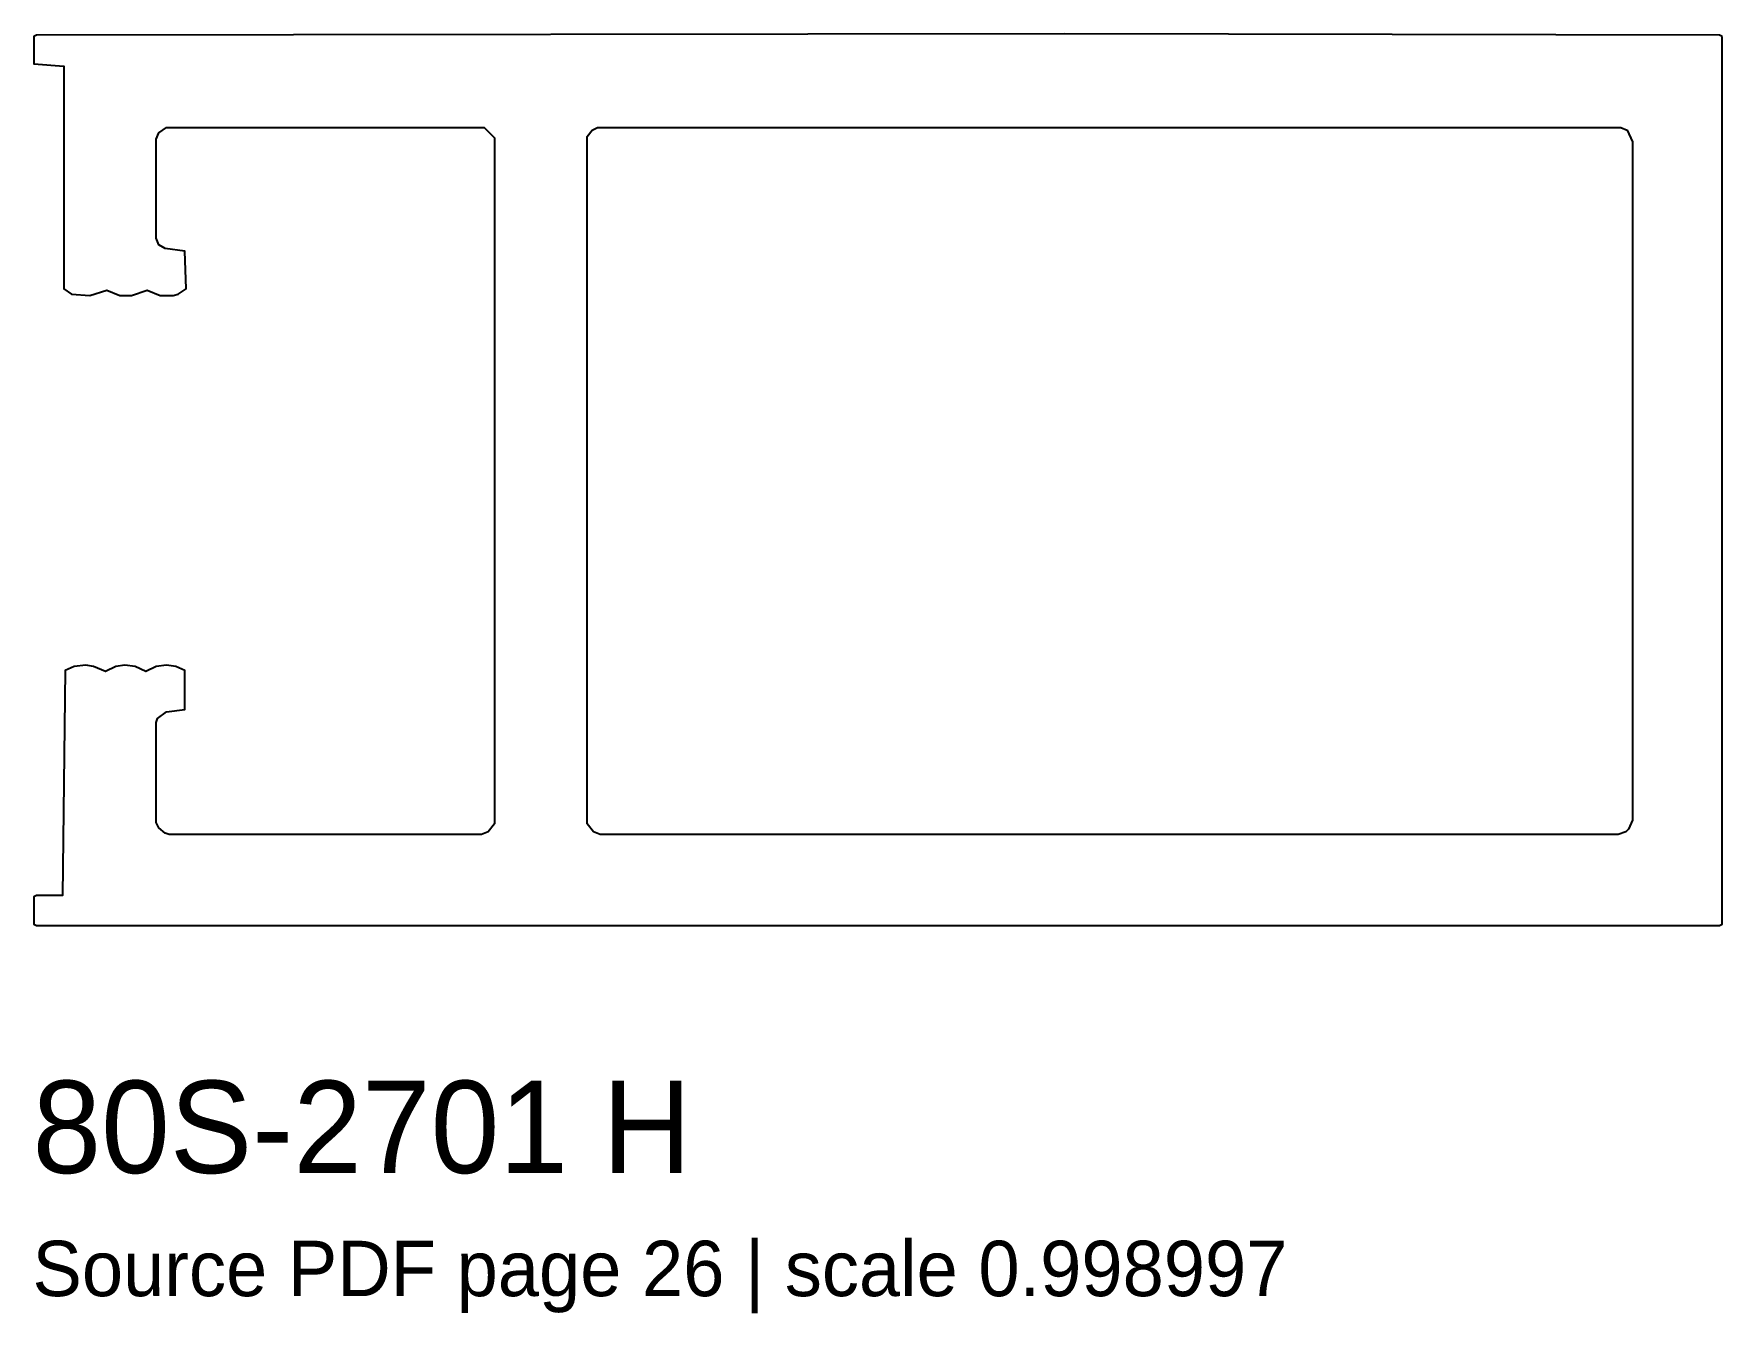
# Model space of a CAD drawing. Header units: millimetres. Extents: x 0 to 54.9, y -12.6 to 29.
import ezdxf

# ---------------------------------------------------------------- set-up
doc = ezdxf.new("R2010")
doc.units = ezdxf.units.MM
doc.layers.add('INFO', color=7, linetype='Continuous')
doc.layers.add('PROFILE', color=7, linetype='Continuous')

msp = doc.modelspace()

# ---------------------------------------------------------------- linework, layer by layer
at = {"layer": 'PROFILE'}
for points in [[(54.894, 28.927), (54.809, 28.969), (33.537, 29.012), (0.127, 28.969), (0.042, 28.927), (0.042, 28.039), (1.015, 27.954), (1.015, 20.723), (1.269, 20.553), (1.861, 20.511), (2.411, 20.68), (2.833, 20.511), (3.214, 20.511), (3.722, 20.68), (4.145, 20.511), (4.567, 20.511), (4.737, 20.553), (4.99, 20.723), (4.948, 21.949), (4.314, 22.034), (4.102, 22.16), (4.018, 22.372), (4.018, 25.586), (4.102, 25.797), (4.356, 25.967), (14.675, 25.967), (15.013, 25.628), (15.013, 3.341), (14.802, 3.087), (14.59, 3.003), (4.441, 3.003), (4.314, 3.045), (4.102, 3.214), (4.018, 3.383), (4.018, 6.64), (4.06, 6.767), (4.356, 6.978), (4.948, 7.063), (4.948, 8.331), (4.652, 8.458), (4.356, 8.5), (4.018, 8.458), (3.679, 8.289), (3.341, 8.458), (3.003, 8.5), (2.707, 8.458), (2.368, 8.289), (1.988, 8.458), (1.734, 8.5), (1.353, 8.458), (1.057, 8.331), (0.973, 1.015), (0.127, 1.015), (0.042, 0.973), (0.042, 0.085), (0.127, 0.042), (54.809, 0.042), (54.894, 0.085)], [(18.016, 25.671), (18.185, 25.882), (18.354, 25.967), (51.595, 25.967), (51.806, 25.882), (51.975, 25.501), (51.975, 3.468), (51.849, 3.172), (51.764, 3.087), (51.51, 3.003), (18.439, 3.003), (18.227, 3.087), (18.016, 3.341)]]:
    msp.add_lwpolyline(points, close=True, dxfattribs=at)

# ---------------------------------------------------------------- texts
at = {"layer": 'INFO'}
for s, height, p in [('80S-2701 H', 3, (0, -8)), ('Source PDF page 26 | scale 0.998997', 1.8, (0, -12))]:
    msp.add_text(s, height=height, dxfattribs=at).set_placement(p)

doc.saveas('drawing.dxf')
